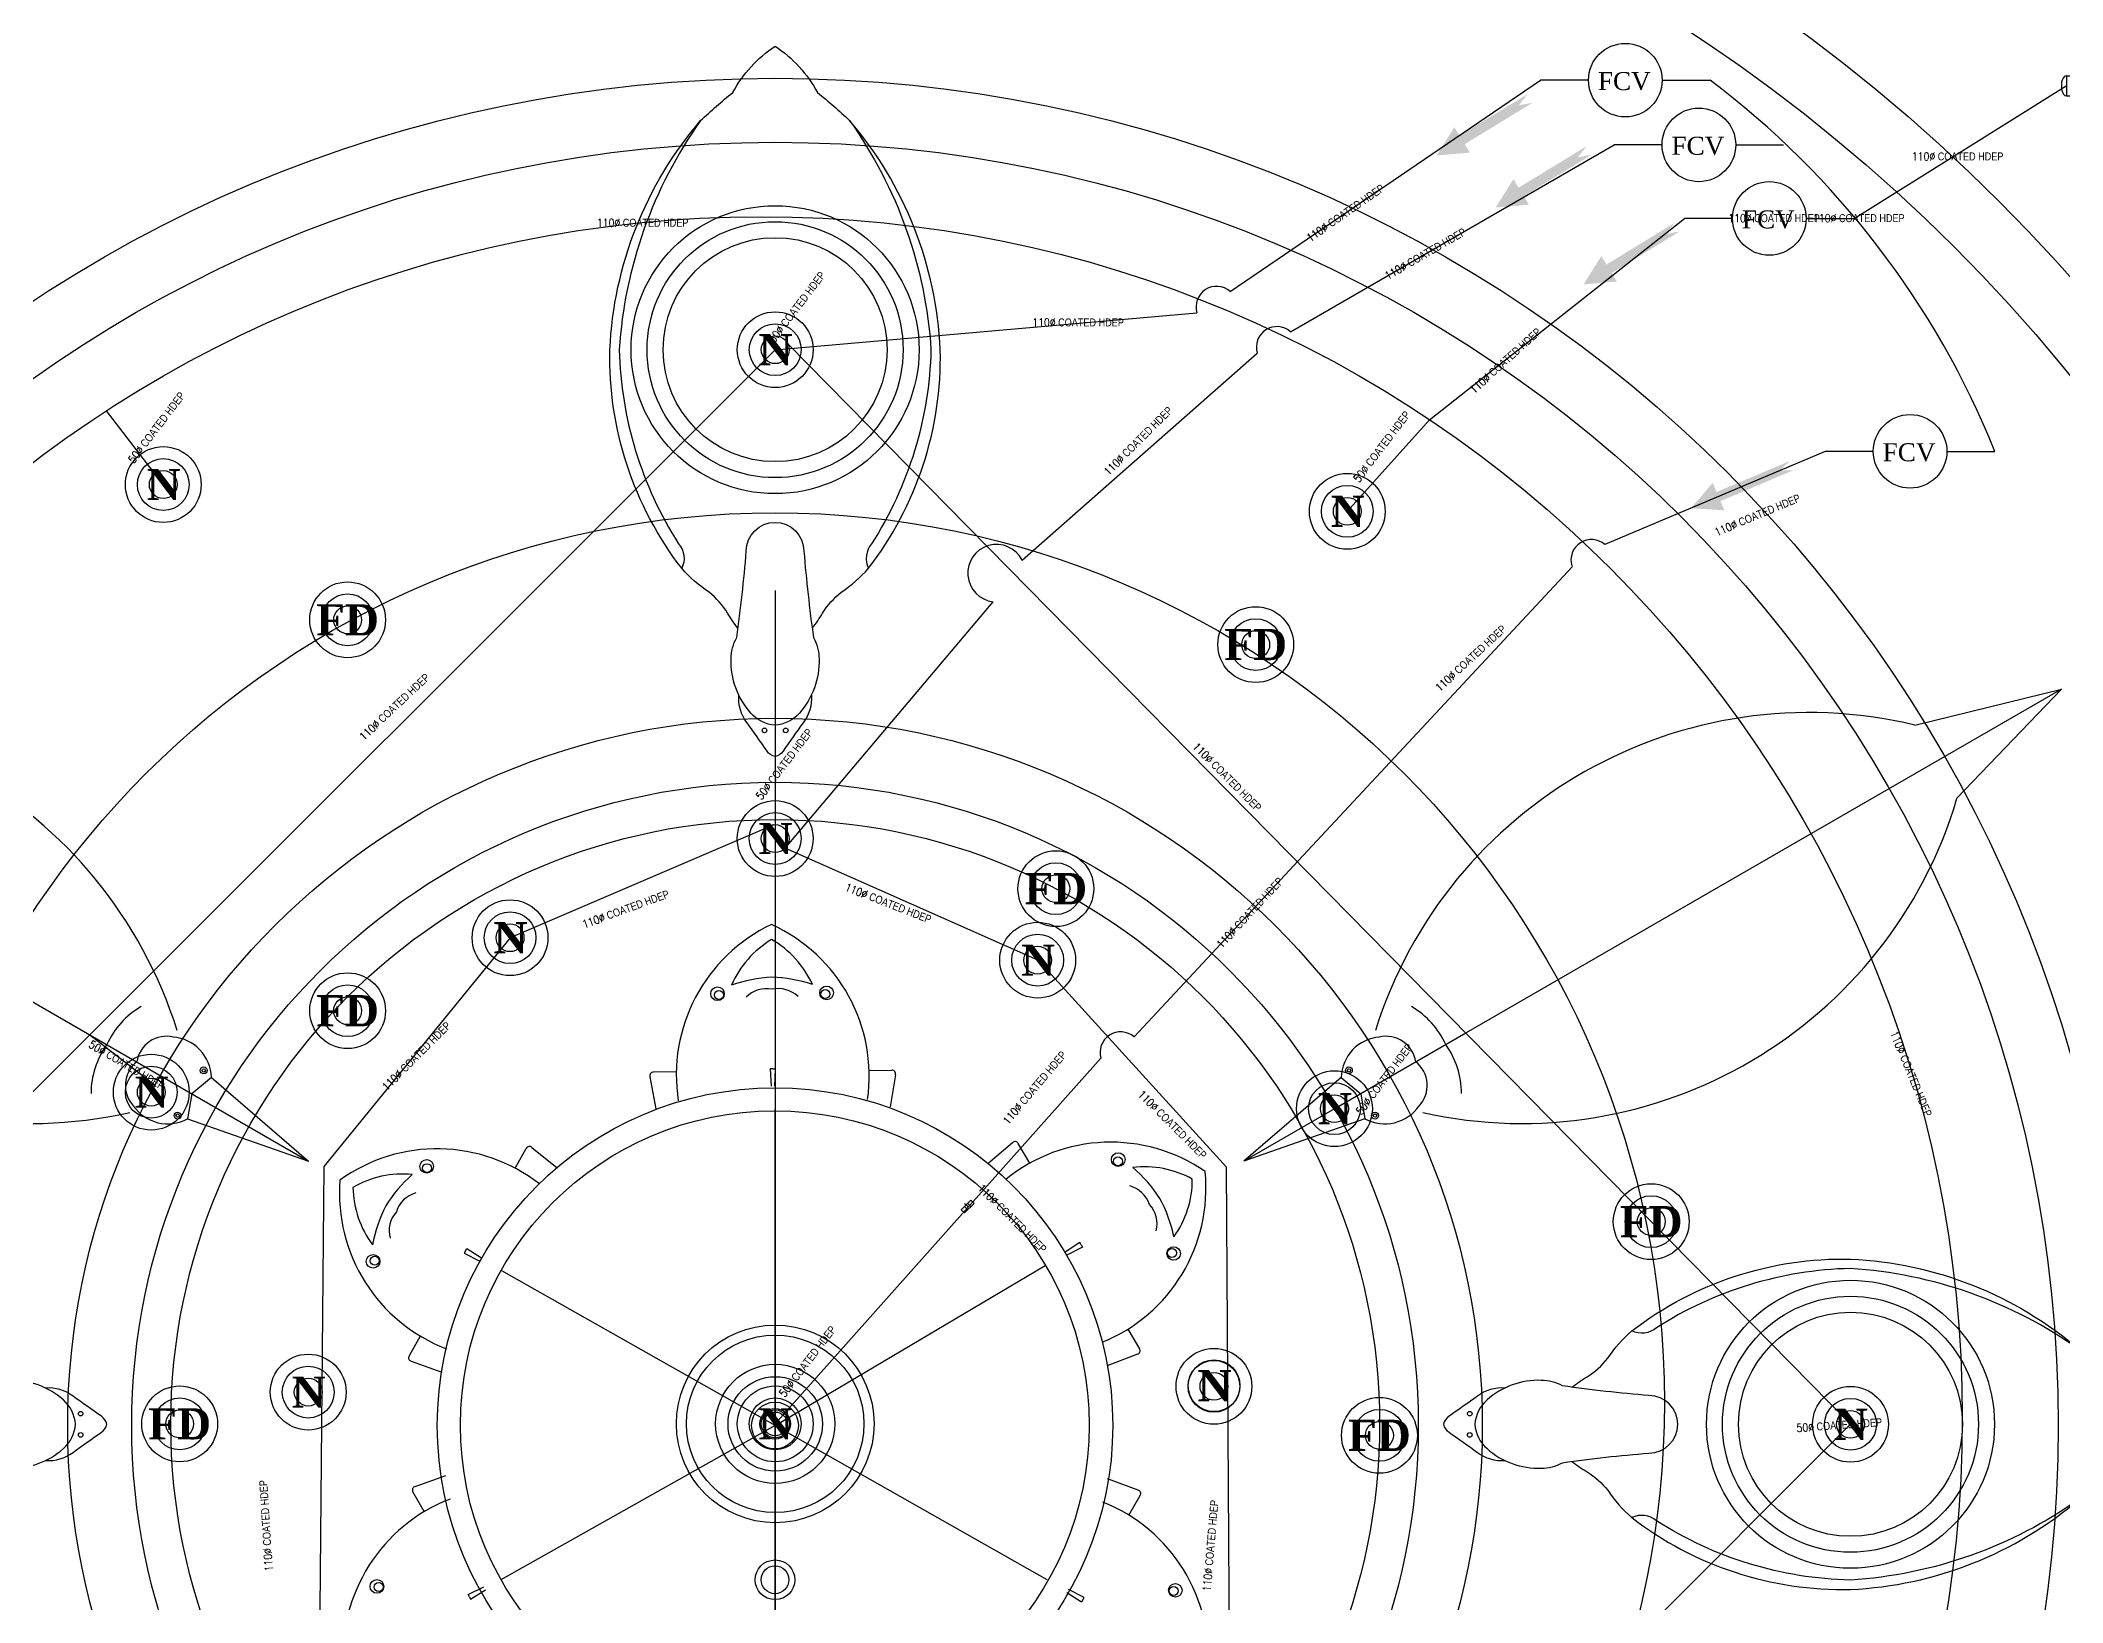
# Model space of a CAD drawing. Header units: millimetres. Extents: x -73920 to 111210, y -48963 to 87920.
# Drawn here: x -17898 to -11579, y 56162 to 61044 of the extents above; entities that cross this region are included whole.
import ezdxf
from ezdxf.lldxf.tags import DXFTag

# ---------------------------------------------------------------- set-up
doc = ezdxf.new("R2010")
doc.units = ezdxf.units.MM
doc.header["$LTSCALE"] = 100
doc.header["$MEASUREMENT"] = 0
doc.linetypes.add('DOT2', pattern=[0.125, 0, -0.125])
doc.layers.add('01. Sanitary Accessorys', color=3, linetype='Continuous', lineweight=30)
for name, color, linetype in [('boiler', 255, 'Continuous'), ('LANDSCAPE', 41, 'Continuous'), ('M-WS-HW', 1, 'HOT_WATER'), ('water', 150, 'DOT2')]:
    doc.layers.add(name, color=color, linetype=linetype)
doc.styles.add('DIM25', font='simplex.shx', dxfattribs={"width": 0.85, "height": 50})
doc.styles.add('ROMANS', font='romans.shx')
tags = doc.linetypes.add('DASHED2', pattern=[0.375, 0.25, -0.125]).pattern_tags.tags
tags[6:7] = [DXFTag(74, 4), DXFTag(75, 0), DXFTag(340, '0'), DXFTag(46, 1.0), DXFTag(50, 0.0), DXFTag(44, 0.0), DXFTag(45, 0.0)]
tags[4:5] = [DXFTag(74, 4), DXFTag(75, 0), DXFTag(340, '0'), DXFTag(46, 1.0), DXFTag(50, 0.0), DXFTag(44, 0.0), DXFTag(45, 0.0)]
doc.linetypes.add('HOT_WATER', pattern='A,25,-2,["HW",ROMANS,S=1,R=0,X=-1.5,Y=-0.5],-1', length=28)

# ---------------------------------------------------------------- blocks, each defined once
blk = doc.blocks.new('T_SEC')
at = {"color": 1}
blk.add_line((0, 0.48), (0, 0.02), dxfattribs=at)
for points, const_width in [([(0, 0.38, 1), (0, 0.12, 1)], 0.25), ([(0.19, -0.44, 0.812993), (0, 0.48, 0.812993)], 0.04), ([(0.24, -0.37, 0.744253), (0, 0.44, 0.812993)], 0.04), ([(0.37, 0.15, 0.305337), (0, 0.4, 0.744253)], 0.04), ([(0.33, 0.14, 0.302734), (0, 0.36, 0.744253)], 0.04), ([(0.3, 0.1, 0.320375), (0, 0.32, 0.744253)], 0.04), ([(0.27, 0.07, 0.344395), (0, 0.28, 0.744253)], 0.04), ([(0.33, 0.14, 0.178756), (0, 0.26, 0.48585)], 0.04), ([(0.31, 0.11, 0.178756), (0, 0.22, 0.48585)], 0.04), ([(0.28, 0.08, 0.178756), (0, 0.18, 0.48585)], 0.04), ([(0.25, 0.05, 0.178756), (0, 0.14, 0.48585)], 0.04), ([(0.34, -0.33, 0.48585), (0, 0.1, 0.48585)], 0.04), ([(0.3, -0.32, 0.48585), (0, 0.06, 0.666444)], 0.04), ([(0.19, -0.44, 0.666444), (0, 0.02, 0.666444)], 0.04)]:
    blk.add_lwpolyline(points, format="xyb", dxfattribs=dict(at, const_width=const_width))
for points in [[(0.33, -0.27, 0, 0.32, 0.16691), (0.27, 0.12, 0.32, 0.32, -0.515256)], [(0, -0.5, 0, 0.04, 0.15014), (0.19, -0.44, 0.04, 0.04, -0.307205)]]:
    blk.add_lwpolyline(points, format="xyseb", dxfattribs=at)
for centre, radius, start, end in [((0, 0.25), 0.25, 90, 270), ((0, 0), 0.5, 270, 90), ((0, -0.25), 0.25, 270, 90)]:
    blk.add_arc(centre, radius, start, end, dxfattribs=at)
blk = doc.blocks.new('steam header')
at = {"color": 7}
for p, q in [((4645906, -1434817.5, 121.7), (4645950.8, -1434817.5, 121.7)), ((4645906, -1435320, 121.7), (4645906, -1434817.5, 121.7)), ((4645950.8, -1434817.5, 121.7), (4645995.5, -1434817.5, 121.7)), ((4645995.5, -1435320, 121.7), (4645995.5, -1434817.5, 121.7)), ((4645906, -1435320, 121.7), (4645906, -1435224.4, 121.7)), ((4645906, -1435320, 121.7), (4645906, -1435296.4, 121.7)), ((4645906, -1435320, 121.7), (4645950.8, -1435320, 121.7)), ((4645950.8, -1435320, 121.7), (4645995.5, -1435320, 121.7)), ((4645995.5, -1435320, 121.7), (4645995.5, -1435296.4, 121.7))]:
    blk.add_line(p, q, dxfattribs=at)
at = {"color": 1, "elevation": 121.7}
blk.add_lwpolyline([(4645995.5, -1434981.8), (4645995.5, -1435006.4)], dxfattribs=at)
blk.add_lwpolyline([(4645995.5, -1434981.8), (4645995.5, -1435006.4)], dxfattribs=at)
blk.add_lwpolyline([(4645995.5, -1434981.8), (4645995.5, -1435006.4)], dxfattribs=at)
blk.add_lwpolyline([(4645995.5, -1434981.8), (4645995.5, -1435006.4)], dxfattribs=at)
blk.add_lwpolyline([(4645995.5, -1434981.8), (4645995.5, -1435006.4)], dxfattribs=at)
at = {"color": 7, "extrusion": (0, 0, -1)}
for start_param in [0, 1.725736]:
    blk.add_ellipse((4645950.8, -1434817.5, 121.7), major_axis=(-44.8, 0), ratio=0.5, start_param=start_param, end_param=3.141593, dxfattribs=at)
at = {"color": 7}
for start_param, end_param in [(0, 1.930345), (1.930345, 3.141593)]:
    blk.add_ellipse((4645950.8, -1435320, 121.7), major_axis=(-44.8, 0), ratio=0.5, start_param=start_param, end_param=end_param, dxfattribs=at)
at = {"layer": 'boiler', "ltscale": 10}
for centre, radius in [((4645950.8, -1434878.9, 121.7), 27.6), ((4645937.2, -1434861.4, 121.7), 3.36), ((4645950.8, -1434878.9, 121.7), 16.6), ((4645950.8, -1434878.9, 121.7), 9.23), ((4645964.2, -1434861.4, 121.7), 3.31), ((4645950.8, -1434977.2, 121.7), 27.6), ((4645937.2, -1434959.6, 121.7), 3.36), ((4645950.8, -1434977.2, 121.7), 16.6), ((4645936.8, -1434896.5), 2.5), ((4645950.8, -1434977.2, 121.7), 9.23), ((4645964.2, -1434959.6, 121.7), 3.31), ((4645964.3, -1434896.5, 121.7), 3.26), ((4645936.8, -1434994.7), 2.5), ((4645964.3, -1434994.7, 121.7), 3.26), ((4645950.8, -1435113.9, 121.7), 27.6), ((4645937.2, -1435096.3, 121.7), 3.36), ((4645950.8, -1435113.9, 121.7), 16.6), ((4645936.8, -1435131.4), 2.5), ((4645950.8, -1435113.9, 121.7), 9.23), ((4645964.2, -1435096.3, 121.7), 3.31), ((4645964.3, -1435131.4, 121.7), 3.26), ((4645950.8, -1435210.3, 121.7), 27.6), ((4645937.2, -1435192.7, 121.7), 3.36), ((4645950.8, -1435210.3, 121.7), 16.6), ((4645936.8, -1435227.8), 2.5), ((4645950.8, -1435210.3, 121.7), 9.23), ((4645964.2, -1435192.7, 121.7), 3.31), ((4645964.3, -1435227.8, 121.7), 3.26)]:
    blk.add_circle(centre, radius, dxfattribs=at)
at = {"color": 1, "xscale": 18.45089469996454, "yscale": 18.45089469996454, "zscale": 18.45089469996454}
for p in [(4645950.8, -1434878.9, 121.7), (4645950.8, -1434977.2, 121.7), (4645950.8, -1435113.9, 121.7), (4645950.8, -1435210.3, 121.7)]:
    blk.add_blockref('T_SEC', p, dxfattribs=at)

msp = doc.modelspace()

# ---------------------------------------------------------------- hatches: boundary and pattern name
for points in [[(-13234.45312161, 60849.66869878), (-13277.84378257, 60841.38846202), (-13250.6608424, 60876.2079902), (-13462.97517915, 60746.54622065), (-13479.18290087, 60773.08551361), (-13534.48919494, 60684.65341142), (-13430.55973758, 60693.4676378), (-13446.76745836, 60720.00692923)], [(-13049.89645787, 60687.05981364), (-13093.28711883, 60678.77957689), (-13066.10417865, 60713.59910507), (-13278.4185154, 60583.93733552), (-13294.62623712, 60610.47662847), (-13349.9325312, 60522.04452628), (-13246.00307383, 60530.85875267), (-13262.21079462, 60557.39804409)], [(-12775.1565107, 60447.05981364), (-12818.54717166, 60438.77957689), (-12791.36423148, 60473.59910507), (-13003.67856823, 60343.93733552), (-13019.88628995, 60370.47662847), (-13075.19258403, 60282.04452628), (-12971.26312666, 60290.85875267), (-12987.47084745, 60317.39804409)], [(-12418.45019272, 59701.42559689), (-12462.58748779, 59699.63368073), (-12430.56762712, 59730.06459104), (-12659.6795861, 59633.1251134), (-12671.7970212, 59661.7641092), (-12739.53785342, 59582.45331225), (-12635.4447173, 59575.84712509), (-12647.5621517, 59604.48611924)]]:
    msp.add_hatch(color=4).paths.add_polyline_path(points)

# ---------------------------------------------------------------- linework, layer by layer
at = {"layer": '01. Sanitary Accessorys'}
for centre, radius in [((-12944.98558039, 60920), 115.01441961), ((-12714.98558039, 60717.82181568), 115.01441961), ((-12494.98558039, 60487.82181568), 115.01441961), ((-15601.43715828, 60077.64195248), 118.45137429), ((-15601.43715828, 60077.64195248), 80.95137429), ((-15601.43715828, 60077.64195248), 80.95137429), ((-15601.43715828, 60077.64195248), 43.45137429), ((-12054.98558039, 59760), 115.01441961), ((-17513.77774685, 59656.26221161), 118.45137429), ((-17513.77774685, 59656.26221161), 80.95137429), ((-17513.77774685, 59656.26221161), 43.45137429), ((-13813.77774685, 59572.52442322), 118.45137429), ((-13813.77774685, 59572.52442322), 80.95137429), ((-13813.77774685, 59572.52442322), 43.45137429), ((-15601.62808048, 58550), 118.45137429), ((-15601.62808048, 58550), 80.95137429), ((-15601.62808048, 58550), 80.95137429), ((-15601.62808048, 58550), 43.45137429), ((-16430, 58240), 118.45137429), ((-16430, 58240), 80.95137429), ((-16430, 58240), 80.95137429), ((-16430, 58240), 43.45137429), ((-14781.23354515, 58169.9935768), 118.45137429), ((-14781.23354515, 58169.9935768), 80.95137429), ((-14781.23354515, 58169.9935768), 80.95137429), ((-14781.23354515, 58169.9935768), 43.45137429), ((-17551.33588898, 57757.47344496), 118.45137429), ((-17551.33588898, 57757.47344496), 80.95137429), ((-13853.87071233, 57705.80315716), 118.45137429), ((-17551.33588898, 57757.47344496), 43.45137429), ((-13853.87071233, 57705.80315716), 80.95137429), ((-13853.87071233, 57705.80315716), 80.95137429), ((-13853.87071233, 57705.80315716), 43.45137429), ((-17060.73002252, 56820), 118.45137429), ((-14230.50352263, 56838.16073465), 118.45137429), ((-17060.73002252, 56820), 80.95137429), ((-17060.73002252, 56820), 80.95137429), ((-14230.50352263, 56838.16073465), 80.95137429), ((-14230, 56840), 80.95137429), ((-14230.50352263, 56838.16073465), 43.45137429), ((-17060.73002252, 56820), 43.45137429), ((-15601.43715828, 56720.77237391), 118.45137429), ((-12241.23003214, 56719.4924032), 118.45137429), ((-15601.43715828, 56720.77237391), 80.95137429), ((-15601.43715828, 56720.77237391), 80.95137429), ((-15601.43715828, 56720.77237391), 43.45137429), ((-12241.23003214, 56719.4924032), 80.95137429), ((-12241.23003214, 56719.4924032), 80.95137429), ((-12241.23003214, 56719.4924032), 43.45137429)]:
    msp.add_circle(centre, radius, dxfattribs=at)
at = {"layer": '01. Sanitary Accessorys', "color": 6}
for centre, radius in [((-16937.70521094, 59233.44973936), 118.45137429), ((-16937.70521094, 59233.44973936), 80.95137429), ((-16937.70521094, 59233.44973936), 43.45137429), ((-14099.8729756, 59156.19382478), 118.45137429), ((-14099.8729756, 59156.19382478), 80.95137429), ((-14099.8729756, 59156.19382478), 43.45137429), ((-14724.44114905, 58393.35947386), 118.45137429), ((-14724.44114905, 58393.35947386), 80.95137429), ((-14724.44114905, 58393.35947386), 43.45137429), ((-16937.70521094, 58011.88358659), 118.45137429), ((-16937.70521094, 58011.88358659), 80.95137429), ((-16937.70521094, 58011.88358659), 43.45137429), ((-12863.97832362, 57352.73265563), 118.45137429), ((-12863.97832362, 57352.73265563), 80.95137429), ((-12863.97832362, 57352.73265563), 43.45137429), ((-17462.38853257, 56720.77237391), 118.45137429), ((-17462.38853257, 56720.77237391), 80.95137429), ((-17462.38853257, 56720.77237391), 43.45137429), ((-13713.21589605, 56684.85480188), 118.45137429), ((-13713.21589605, 56684.85480188), 80.95137429), ((-13713.21589605, 56684.85480188), 43.45137429), ((-15602.07244556, 56233.50048917), 62.07244556), ((-15602.07244556, 56233.50048917), 43.45137429)]:
    msp.add_circle(centre, radius, dxfattribs=at)
at = {"layer": 'LANDSCAPE', "color": 0}
for points in [[(-15834.68665793, 60793.63293364, -0.0201695103), (-15734.04791881, 60881.43524621, -0.1219330854), (-15601.75681178, 61026.5627798, -0.1219330854), (-15469.46570475, 60881.43524621, -0.0201695103), (-15368.82696563, 60793.63293364)], [(-15717.73677659, 59207.24480744, -0.0395976592), (-15750.09044347, 59254.6902199, 0.0811891049), (-15807.98205285, 59319.63843966, -0.0685083897), (-15893.5503352, 59394.50800268)], [(-15485.77684697, 59207.24480744, 0.0395976592), (-15453.42318009, 59254.6902199, -0.0811891049), (-15395.53157071, 59319.63843966, 0.0685083897), (-15309.96328836, 59394.50800268)], [(-15488.49141819, 58998.09450469, -0.185126871), (-15514.02269194, 58911.95316399, 0.0035752934), (-15576.79433941, 58823.40603259, -0.2144218854), (-15601.75681178, 58806.28891851, -0.2144218854), (-15626.71928415, 58823.40603259, 0.0035752934), (-15689.49093162, 58911.95316399, -0.185126871), (-15715.02220537, 58998.09450469, -5.4017009762)], [(-13111.78129273, 56835.47236801, -0.0395976592), (-13064.33588027, 56867.82603489, 0.0811891049), (-12999.38766051, 56925.71764428, -0.0685083897), (-12924.51809749, 57011.28592662)], [(-17881.96144733, 56606.22700961, 0.185126871), (-17795.82010664, 56631.75828336, -0.0035752934), (-17707.27297524, 56694.52993083, 0.2144218854), (-17690.15586116, 56719.4924032, 0.2144218854), (-17707.27297524, 56744.45487557, -0.0035752934), (-17795.82010664, 56807.22652304, 0.185126871), (-17881.96144733, 56832.75779679, 5.4017009762)], [(-13320.93159548, 56832.75779679, 0.185126871), (-13407.07293617, 56807.22652304, -0.0035752934), (-13495.62006757, 56744.45487557, 0.2144218854), (-13512.73718165, 56719.4924032, 0.2144218854), (-13495.62006757, 56694.52993083, -0.0035752934), (-13407.07293617, 56631.75828336, 0.185126871), (-13320.93159548, 56606.22700961, 5.4017009762)], [(-13111.78129273, 56603.51243839, 0.0395976592), (-13064.33588027, 56571.15877152, -0.0811891049), (-12999.38766051, 56513.26716213, 0.0685083897), (-12924.51809749, 56427.69887978)]]:
    msp.add_lwpolyline(points, format="xyb", dxfattribs=at)
for points in [[(-15903.39638731, 59471.41396966, -0.3000973777), (-15893.5503352, 59394.50800268, -0.1714828018), (-16117.94131537, 60077.79606803, -0.167497846), (-15834.68665793, 60793.63293364, 0.1393807645), (-16088.72172871, 60077.79606803, 0.1371064545)], [(-15300.11723625, 59471.41396966, 0.3000973777), (-15309.96328836, 59394.50800268, 0.1714828018), (-15085.57230819, 60077.79606803, 0.167497846), (-15368.82696563, 60793.63293364, -0.1393807645), (-15114.79189485, 60077.79606803, -0.1371064545)], [(-15739.06305137, 59111.41492241, -0.1275619677), (-15721.75681178, 59178.14575059, 0.0149059097), (-15691.75681178, 59448.05168082, -1), (-15511.75681178, 59448.05168082, 0.0149059097), (-15481.75681178, 59178.14575059, -0.1275619677), (-15464.45057219, 59111.41492241, -0.1899156137), (-15525.6329339, 58941.94631534, -0.1942838663), (-15601.75681178, 58904.05375827, -0.1942838663), (-15677.88068966, 58941.94631534, -0.1899156137)], [(-12847.61213051, 57021.13197873, -0.3000973777), (-12924.51809748, 57011.28592663, -0.1714828018), (-12241.23003214, 57235.67690679, -0.167497846), (-11525.39316652, 56952.42224936, 0.1393807645), (-12241.23003214, 57206.45732013, 0.1371064545)], [(-17995.28186506, 56856.79864279, 0.1275619677), (-18062.01269324, 56839.4924032, -0.0149059097), (-18331.91862347, 56809.4924032, 1), (-18331.91862347, 56629.4924032, -0.0149059097), (-18062.01269324, 56599.4924032, 0.1275619677), (-17995.28186506, 56582.18616361, 0.1899156137), (-17825.81325799, 56643.36852532, 0.1942838663), (-17787.92070092, 56719.4924032, 0.1942838663), (-17825.81325799, 56795.61628108, 0.1899156137)], [(-13207.61117775, 56582.18616361, 0.1275619677), (-13140.88034957, 56599.4924032, -0.0149059097), (-12870.97441934, 56629.4924032, 1), (-12870.97441934, 56809.4924032, -0.0149059097), (-13140.88034957, 56839.4924032, 0.1275619677), (-13207.61117775, 56856.79864279, 0.1899156137), (-13377.07978482, 56795.61628108, 0.1942838663), (-13414.97234189, 56719.4924032, 0.1942838663), (-13377.07978482, 56643.36852532, 0.1899156137)], [(-12847.61213051, 56417.85282767, 0.3000973777), (-12924.51809748, 56427.69887978, 0.1714828018), (-12241.23003214, 56203.30789962, 0.167497846), (-11525.39316652, 56486.56255705, -0.1393807645), (-12241.23003214, 56232.52748627, -0.1371064545)]]:
    msp.add_lwpolyline(points, format="xyb", close=True, dxfattribs=at)
for centre, radius in [((-15602.0723496, 56715.6344058), 6497.92754515), ((-15602.07244556, 56717.4313627), 6316.20420353), ((-15602.0723496, 56715.6344058), 5410.21648926), ((-15602.0723496, 56715.6344058), 5210.21648926), ((-15602.06994548, 56715.62998799), 4210.21648925), ((-15602.06994548, 56715.62998799), 4010.21648928), ((-15601.75681178, 60077.79606803), 450), ((-15601.75681178, 60077.79606803), 400), ((-15601.75681178, 60077.79606803), 350), ((-15634.89959088, 58887.88963665), 7.16654732), ((-15568.61403268, 58887.88963665), 7.16654732), ((-12241.23003214, 56719.4924032), 450), ((-12241.23003214, 56719.4924032), 400), ((-12241.23003214, 56719.4924032), 350), ((-17771.7565793, 56752.6351823), 7.16654732), ((-13431.13646351, 56752.63518231), 7.16654732), ((-17771.7565793, 56686.3496241), 7.16654732), ((-13431.13646351, 56686.34962411), 7.16654732)]:
    msp.add_circle(centre, radius, dxfattribs=at)
at = {"layer": 'LANDSCAPE'}
msp.add_circle((-15602.0723496, 56715.6344058), 72.96913137, dxfattribs=at)
at = {"layer": 'M-WS-HW', "color": 4, "ltscale": 1.5}
for p, q in [((-13060, 60920), (-13209.91449453, 60920)), ((-12829.97116078, 60920), (-12680.05666625, 60920)), ((-12830, 60717.82181568), (-12979.91449453, 60717.82181568)), ((-12599.97116078, 60717.82181568), (-12450.05666625, 60717.82181568)), ((-12610, 60487.82181568), (-12759.91449453, 60487.82181568)), ((-12379.97116078, 60487.82181568), (-12230.05666625, 60487.82181568)), ((-12170, 59760), (-12319.91449453, 59760)), ((-11939.97116078, 59760), (-11790.05666625, 59760))]:
    msp.add_line(p, q, dxfattribs=at)
at = {"layer": 'water', "color": 4, "linetype": 'ByBlock', "lineweight": 25}
for p, q in [((-14180, 60260), (-13209.91449453, 60920)), ((-12230.05666625, 60487.82181568), (-11566.72657443, 60902.48884517)), ((-13991.59692344, 60134.05524384), (-12979.91449453, 60717.82181568)), ((-13556.4152842, 59858.43590431), (-12759.91449453, 60487.82181568)), ((-15601.43715828, 60077.64195248), (-14283.65103954, 60193.25255302)), ((-15562.29737257, 60096.51254078), (-12241.23003214, 56719.4924032)), ((-15601.75681178, 60077.79606803), (-18961.66301067, 56719.4924032)), ((-14830, 59420), (-14095.24796297, 60067.30779686)), ((-17513.77774685, 59656.26221161), (-17691.65790454, 59886.28157529)), ((-13813.77774685, 59572.52442322), (-13556.4152842, 59858.43590431)), ((-12319.91449453, 59760), (-13008.43593527, 59468.67994359)), ((-13110, 59400), (-14480, 57930)), ((-15570.19526438, 58520), (-14920, 59290)), ((-15605.72352756, 58593.25793848), (-16430, 58240)), ((-14781.23354515, 58169.9935768), (-15570.19526438, 58520)), ((-16430, 58240), (-17011.70284457, 57525.12948999)), ((-14190.99197547, 57522.83726804), (-14780, 58170)), ((-17743.70643259, 57936.86806718), (-17538.38273667, 57778.40627388)), ((-13443.50440092, 57942.02249311), (-13852.63716719, 57705.80958037)), ((-14583.65103954, 57863.25255302), (-15601.43715828, 56720.77237391)), ((-17011.70284457, 57525.12948999), (-17026.56893112, 55920.28533381)), ((-14181.31345922, 55917.72502189), (-14190.99197547, 57522.83726804)), ((-15020, 57390), (-14990, 57420)), ((-15010, 57380), (-15020, 57390)), ((-15010, 57380), (-14980, 57410)), ((-15010, 57410), (-15000, 57400)), ((-15010, 57400), (-15000, 57390)), ((-15000, 57410), (-14990, 57400)), ((-14990, 57420), (-14980, 57410)), ((-14980, 57410), (-14990, 57420)), ((-12241.23003214, 56719.4924032), (-15602.07244556, 53357.36308949))]:
    msp.add_line(p, q, dxfattribs=at)
at = {"layer": 'water', "color": 0, "linetype": 'ByBlock'}
for p, q in [((-15602.07244556, 59325.13796811), (-15602.07244556, 55161.13187489)), ((-15910.75546902, 57820.46887469), (-15981.7156264, 57819.89445192)), ((-15307.88753649, 57825.34909314), (-15236.92737911, 57825.92351591)), ((-15992.92148503, 57805.71519096), (-15974.81115442, 57705.78208154)), ((-15225.49344169, 57811.9275242), (-15241.98358709, 57711.71432378)), ((-16414.29316319, 57519.98406459), (-16379.41835996, 57581.78553703)), ((-16361.58560262, 57584.72074994), (-16282.93124029, 57520.47044473)), ((-14859.70804621, 57599.49993736), (-14937.08279253, 57533.71423173)), ((-14805.73673652, 57535.81302269), (-14841.82098003, 57596.91622446)), ((-16569.2503178, 57261.29923992), (-16573.32604074, 57254.07667073)), ((-16573.32604074, 57254.07667073), (-16524.41629979, 57229.67798725)), ((-16569.2503178, 57261.29923992), (-16565.17459486, 57268.52180911)), ((-16565.17459486, 57268.52180911), (-16519.00519681, 57239.26697702)), ((-14649.9359867, 57287.36866532), (-14695.52073689, 57257.21092891)), ((-14641.50185285, 57273.08673692), (-14689.92197964, 57247.73028138)), ((-14645.71891977, 57280.22770112), (-14649.9359867, 57287.36866532)), ((-14645.71891977, 57280.22770112), (-14641.50185285, 57273.08673692)), ((-15602.07244556, 56715.63381423), (-16455.44622077, 57198.99339213)), ((-15602.07457691, 56715.63261557), (-14757.87718636, 57215.9292072)), ((-14499.16986734, 57016.6884564), (-14463.08562383, 56955.58525462)), ((-16710.58479074, 56994.92708478), (-16745.45959397, 56933.12561233)), ((-14469.46003356, 56938.6740273), (-14564.42961123, 56902.682504)), ((-16738.75362189, 56916.34310217), (-16643.09415645, 56882.22745906)), ((-15602.07244556, 56715.63381423), (-16459.36006445, 56233.50048917)), ((-15602.07457691, 56715.63261557), (-14753.06390113, 56233.9568924)), ((-15602.07244556, 56720.77237391), (-15602.07244556, 55161.13187489)), ((-16726.73327263, 56525.14250411), (-16631.07380718, 56559.25814722)), ((-16698.56444148, 56446.55852151), (-16733.43924471, 56508.35999395)), ((-14467.370716, 56514.02617368), (-14562.68985234, 56549.08145405)), ((-14496.3114496, 56435.72317688), (-14460.83020844, 56497.17848928)), ((-16561.30569148, 56187.40893555), (-16512.39595053, 56211.80761903)), ((-16557.22996853, 56180.18636636), (-16561.30569148, 56187.40893555)), ((-16557.22996853, 56180.18636636), (-16553.15424559, 56172.96379718)), ((-16553.15424559, 56172.96379718), (-16506.98484755, 56202.21862926)), ((-14644.4067771, 56163.57253436), (-14690.28607242, 56193.28025688)), ((-14636.11358573, 56177.93676318), (-14684.78087577, 56202.81553717)), ((-14640.26018142, 56170.75464877), (-14636.11358573, 56177.93676318)), ((-14640.26018142, 56170.75464877), (-14644.4067771, 56163.57253436))]:
    msp.add_line(p, q, dxfattribs=at)
at = {"layer": 'water', "color": 0, "linetype": 'ByBlock', "lineweight": 25}
for p, q in [((-19614.42107658, 59016.92567046), (-17059.49647737, 57541.83926535)), ((-11581.71748452, 59016.92567046), (-14136.64208373, 57541.83926535)), ((-12040.36710388, 58904.51633928), (-11581.71748452, 59016.92567046)), ((-11908.39163063, 58675.92811425), (-11581.71748452, 59016.92567046)), ((-17363.1477864, 57803.28973066), (-17424.78757438, 57752.37571605)), ((-17363.1477864, 57803.28973066), (-17059.49647737, 57541.83926535)), ((-17437.74487668, 57674.08378021), (-17059.49647737, 57541.83926535)), ((-15602.07244556, 52100.31702392), (-15602.07244556, 56717.4313627)), ((-15602.0723496, 56715.6344058), (-15602.0723496, 55065.72913168))]:
    msp.add_line(p, q, dxfattribs=at)
at = {"layer": 'water', "color": 40, "linetype": 'ByBlock'}
for p, q in [((-15609.38481175, 57830.72973313), (-15617.67773142, 57830.66260192)), ((-15617.67773142, 57830.66260192), (-15614.44796459, 57776.10046191)), ((-15609.38481175, 57830.72973313), (-15601.09189209, 57830.79686435)), ((-15601.09189209, 57830.79686435), (-15603.43793204, 57776.18958817)), ((-15602.0668726, 56720.77291993), (-15602.07244556, 57703.14452145))]:
    msp.add_line(p, q, dxfattribs=at)
at = {"layer": 'water', "color": 2, "linetype": 'ByBlock', "lineweight": 25}
for p, q in [((-13832.9907747, 57803.28973066), (-14136.64208373, 57541.83926535)), ((-13832.9907747, 57803.28973066), (-13771.35098672, 57752.37571605)), ((-17424.78757438, 57752.37571605), (-17437.74487668, 57674.08378021)), ((-13771.35098672, 57752.37571605), (-13758.39368442, 57674.08378021)), ((-13758.39368442, 57674.08378021), (-14136.64208373, 57541.83926535))]:
    msp.add_line(p, q, dxfattribs=at)
at = {"layer": 'water', "color": 4, "linetype": 'ByBlock', "lineweight": 25}
msp.add_circle((-15645.12895613, 56740.02145934), 3753.29634507, dxfattribs=at)
at = {"layer": 'water', "color": 6, "linetype": 'ByBlock', "lineweight": 25}
for centre, radius in [((-15602.0672574, 56788.603537), 2779.29471891), ((-15601.43715828, 56720.77237391), 1888.56284172), ((-15601.43715828, 56720.77237391), 5.1770826)]:
    msp.add_circle(centre, radius, dxfattribs=at)
at = {"layer": 'water', "color": 0, "linetype": 'DASHED2', "ltscale": 0.5}
for radius in [2210.21648928, 2010.21648929]:
    msp.add_circle((-15602.0723496, 56715.6344058), radius, dxfattribs=at)
at = {"layer": 'water', "color": 0, "linetype": 'ByBlock'}
for centre, radius in [((-15781.73665799, 58064.86241729), 21.30273804), ((-15777.4315131, 58061.20035568), 13.98392571), ((-15440.8459139, 58067.62192929), 21.30273804), ((-15445.09120968, 58063.89065183), 13.98392571), ((-15602.0723496, 56715.6344058), 1055.44376851), ((-15602.75379317, 56716.88662829), 982.38142672), ((-14529.59499693, 57546.75820075), 21.30273804), ((-16690.59681825, 57525.49291796), 21.30273804), ((-16689.47841384, 57519.95268879), 13.98392571), ((-14530.60415835, 57541.19703532), 13.98392571), ((-14356.24723285, 57253.22001414), 21.30273804), ((-14361.60441426, 57255.0215621), 13.98392571), ((-16858.13446278, 57228.60025727), 21.30273804), ((-16852.81377153, 57230.50688056), 13.98392571), ((-15601.43715828, 56720.77237391), 308.91430003), ((-15601.43715828, 56720.77237391), 277.38419107), ((-15601.43715828, 56720.77237391), 186.09155337), ((-15601.43715828, 56720.77237391), 147.47453435), ((-16846.11411352, 56212.88534901), 21.30273804), ((-16840.79342227, 56210.97872572), 13.98392571), ((-14351.06826454, 56200.60942897), 21.30273804), ((-14356.40745936, 56198.75525358), 13.98392571)]:
    msp.add_circle(centre, radius, dxfattribs=at)
at = {"layer": 'water', "color": 0, "linetype": 'ByBlock', "lineweight": 25}
for radius in [10.72272373, 5.24434264]:
    msp.add_circle((-17387.46103637, 57825.46573507), radius, dxfattribs=at)
at = {"layer": 'water', "color": 2, "linetype": 'ByBlock', "lineweight": 25}
for centre, radius in [((-13808.67752473, 57825.46573507), 10.72272373), ((-13808.67752473, 57825.46573507), 5.24434264), ((-17469.10648483, 57684.05167013), 10.72272373), ((-13727.03207627, 57684.05167013), 10.72272373), ((-17469.10648483, 57684.05167013), 5.24434264), ((-13727.03207627, 57684.05167013), 5.24434264)]:
    msp.add_circle(centre, radius, dxfattribs=at)
at = {"layer": 'water', "color": 40, "linetype": 'ByBlock'}
for radius in [47.74411471, 47.74411471, 47.74411471, 36.95625506]:
    msp.add_circle((-15601.43715828, 56720.77237391), radius, dxfattribs=at)
at = {"layer": 'water', "color": 4, "linetype": 'ByBlock', "lineweight": 25}
for centre, radius, start, end in [((-14322.55633699, 58738.38387331), 2730.79733642, 21.96926032016, 53.02456489774), ((-14222.16607294, 60211.62627651), 64.17160456, 48.9222136356, 196.6378696912), ((-14033.76299638, 60085.68152035), 64.17160456, 48.9222136356, 196.6378696912), ((-14910, 59379.23076923), 89.78936561, 27.0040907028, 263.6056022348), ((-13050.60200821, 59420.3062201), 64.17160456, 48.9222136356, 196.6378696912), ((-14522.16607294, 57881.62627651), 64.17160456, 48.9222136356, 196.6378696912)]:
    msp.add_arc(centre, radius, start, end, dxfattribs=at)
at = {"layer": 'water', "color": 0, "linetype": 'ByBlock', "lineweight": 25}
for centre, radius, start, end in [((-18824.96485062, 57523.24713434), 1420.33011215, 17.48761208434, 103.46835351905), ((-12371.17371048, 57523.24713434), 1420.33011215, 76.53164648095, 162.51238791566), ((-17926.12940623, 59080.07579167), 1420.33011215, 196.53164648089, 282.51238791562), ((-13270.00915487, 59080.07579167), 1420.33011215, 257.48761208438, 343.46835351911), ((-17451.44886631, 57798.19003502), 261.91718385, 120.0732940131, 155.7036351459), ((-17477.47895065, 57753.10460641), 261.91718385, 144.2963648542, 179.9267059867), ((-17503.81264611, 57838.28342717), 93.74812978, 76.6401642694, 171.638854708), ((-17493.86634543, 57799.40083981), 130.77639369, 1.7040528383, 85.3342726899), ((-17538.38273667, 57778.40627388), 93.74812978, 128.3611452919, 223.3598357304), ((-17499.73627793, 57789.2338185), 130.77639369, 214.6657273101, 298.2959471619)]:
    msp.add_arc(centre, radius, start, end, dxfattribs=at)
at = {"layer": 'water', "color": 0, "linetype": 'ByBlock'}
for centre, radius, start, end in [((-15390.75531092, 57811.18465725), 519.87999662, 115.312295865, 188.9713407321), ((-15827.66924707, 57807.6478371), 519.87999662, 351.9562581582, 65.6153030254), ((-15454.91287304, 57970.42017985), 307.65286668, 120.8454256787, 156.7573970396), ((-15766.0979483, 57967.90113536), 307.65286668, 24.1702018508, 60.0821732115), ((-15594.69255766, 57693.68831328), 423.00920534, 92.3038334358, 109.7446550088), ((-15629.54446786, 57991.54365628), 89.18943429, 78.2576804943, 134.9920246453), ((-15621.85658408, 57693.46842037), 423.00920534, 71.1829438817, 88.6237654544), ((-15591.83120573, 57991.8489453), 89.18943429, 45.9355742452, 102.669918396), ((-15982.21303317, 57808.76993104), 11.13563551, 87.4398592561, 195.9215618313), ((-15236.24994324, 57814.80850539), 11.13563551, 345.0060370585, 93.4877396344), ((-16658.05281195, 57060.56313042), 519.87999662, 52.0562581583, 125.7153030254), ((-16369.4451, 57576.83210751), 11.13563551, 45.1060370588, 153.5877396343), ((-14552.98332781, 57081.27801248), 519.87999662, 55.412295865, 129.071340732), ((-14851.69482991, 57591.76748997), 11.13563551, 27.539859256, 136.0215618315), ((-14775.16024298, 57457.50097173), 519.87999662, 292.0562581584, 5.7153030251), ((-14447.3961955, 57216.64234281), 307.65286668, 60.9454256786, 96.8573970395), ((-14756.91217566, 57198.78893312), 423.00920534, 32.4038334359, 49.8446550089), ((-16443.32262934, 57441.08546271), 519.87999662, 175.4122958651, 249.071340732), ((-16766.28333766, 57193.82339359), 307.65286668, 84.2702018508, 120.1821732117), ((-16613.34514433, 57464.84443644), 307.65286668, 180.9454256786, 216.8573970392), ((-16456.4759576, 57182.06441948), 423.00920534, 131.2829438816, 148.7237654545), ((-16700.17378162, 57356.83235582), 89.18943429, 106.0355742454, 162.7699183958), ((-14516.70080971, 57378.31876538), 89.18943429, 18.3576804942, 75.092024645), ((-14605.63820691, 57484.60122487), 307.65286668, 324.2702018511, 0.1821732115), ((-16443.12564792, 57205.72243959), 423.00920534, 152.4038334359, 169.8446550086), ((-16718.70872637, 57323.98666865), 89.18943429, 138.3576804945, 195.0920246452), ((-14497.52308259, 57345.84418879), 89.18943429, 346.0355742452, 42.7699183961), ((-14770.72546723, 57222.17965051), 423.00920534, 11.2829438819, 28.7237654546), ((-14472.36204961, 56949.4248729), 11.13563551, 285.1060370585, 33.5877396341), ((-16736.06373417, 56927.14897475), 11.13563551, 147.539859256, 256.0215618317), ((-16724.0433849, 56514.33663153), 11.13563551, 103.9784381683, 212.460140744), ((-14470.16680326, 56503.24729275), 11.13563551, 326.9760598109, 75.4577623866), ((-16431.30228008, 56000.40014357), 519.87999662, 110.928659268, 184.5877041349), ((-14767.95086926, 55992.21625832), 519.87999662, 354.8484964197, 68.507541287)]:
    msp.add_arc(centre, radius, start, end, dxfattribs=at)
at = {"layer": 'water', "color": 2, "linetype": 'ByBlock', "lineweight": 25}
for centre, radius, start, end in [((-13744.68969479, 57798.19003502), 261.91718385, 24.2963648541, 59.9267059869), ((-13702.27221566, 57799.40083981), 130.77639369, 94.6657273101, 178.2959471617), ((-13692.32591499, 57838.28342717), 93.74812978, 8.361145292, 103.3598357306), ((-13718.65961045, 57753.10460641), 261.91718385, 0.0732940133, 35.7036351458), ((-13657.75582442, 57778.40627388), 93.74812978, 316.6401642696, 51.6388547081), ((-13696.40228317, 57789.2338185), 130.77639369, 241.7040528381, 325.3342726899)]:
    msp.add_arc(centre, radius, start, end, dxfattribs=at)

# ---------------------------------------------------------------- block references
at = {"layer": '01. Sanitary Accessorys', "color": 4, "xscale": 0.7031250001091394, "yscale": 0.7031250001091394, "zscale": 0.7031250001091394, "rotation": 270}
msp.add_blockref('steam header', (997642.68037181, 3327586.62360155, -85.58689966), dxfattribs=at)

# ---------------------------------------------------------------- texts
at = {"layer": '01. Sanitary Accessorys', "attachment_point": 5}
for s, insert, char_height, width in [('{\\fTimes New Roman|b0|i0|c0|p18;FCV}', (-12948.00594342, 60916.56641638), 56.25, 172.5788829307), ('{\\fTimes New Roman|b0|i0|c0|p18;FCV}', (-12718.00594342, 60714.38823205), 56.25, 172.5788829307), ('{\\fTimes New Roman|b0|i0|c0|p18;FCV}', (-12498.00594342, 60484.38823205), 56.25, 172.5788829307), ('{\\fBookman Old Style|b1|i0|c0|p18;N}', (-15600.20361313, 60077.64837568), 97.5, 1046.9215991502), ('{\\fTimes New Roman|b0|i0|c0|p18;FCV}', (-12058.00594342, 59756.56641638), 56.25, 172.5788829307), ('{\\fBookman Old Style|b1|i0|c0|p18;N}', (-17512.54420171, 59656.26863482), 97.5, 1046.9215991502), ('{\\fBookman Old Style|b1|i0|c0|p18;N}', (-13812.54420171, 59572.53084643), 97.5, 1046.9215991502), ('{\\fBookman Old Style|b1|i0|c0|p18;N}', (-15600.39453533, 58550.0064232), 97.5, 1046.9215991502), ('{\\fBookman Old Style|b1|i0|c0|p18;N}', (-16428.76645485, 58240.0064232), 97.5, 1046.9215991502), ('{\\fBookman Old Style|b1|i0|c0|p18;N}', (-14780, 58170), 97.5, 1046.9215991502), ('{\\fBookman Old Style|b1|i0|c0|p18;N}', (-17550.10234384, 57757.47986817), 97.5, 1046.9215991502), ('{\\fBookman Old Style|b1|i0|c0|p18;N}', (-13852.63716719, 57705.80958037), 97.5, 1046.9215991502), ('{\\fBookman Old Style|b1|i0|c0|p18;N}', (-14228.76645485, 56840.0064232), 97.5, 1046.9215991502), ('{\\fBookman Old Style|b1|i0|c0|p18;N}', (-17059.49647737, 56820.0064232), 97.5, 1046.9215991502), ('{\\fBookman Old Style|b1|i0|c0|p18;N}', (-15600.20361313, 56720.77879711), 97.5, 1046.9215991502), ('{\\fBookman Old Style|b1|i0|c0|p18;N}', (-12239.99648699, 56719.49882641), 97.5, 1046.9215991502)]:
    msp.add_mtext(s, dxfattribs=dict(at, insert=insert, char_height=char_height, width=width))
at = {"layer": '01. Sanitary Accessorys', "color": 6, "char_height": 97.5, "width": 1046.9215991502, "attachment_point": 5}
for insert in [(-16937.70521094, 59233.44973936), (-14099.8729756, 59156.19382478), (-14724.44114905, 58393.35947386), (-16937.70521094, 58011.88358659), (-12863.97832362, 57352.73265563), (-17462.38853257, 56720.77237391), (-13713.21589605, 56684.85480188)]:
    msp.add_mtext('{\\fBookman Old Style|b1|i0|c0|p18;FD}', dxfattribs=dict(at, insert=insert))
at = {"layer": 'water', "color": 0, "linetype": 'ByBlock', "lineweight": 25, "char_height": 25, "attachment_point": 1, "style": 'DIM25'}
for insert in [(-12049.33697277, 60694.31151993), (-16158.60732899, 60486.97025074), (-12622.98558039, 60501.32181568), (-12358.05666625, 60501.32181568), (-14798, 60175.45476786)]:
    msp.add_mtext_dynamic_manual_height_columns('{\\C4;110Ø\\fMS Shell Dlg 2|b0|i0|c0|p0; COATED HDEP\\C0; }', width=338, gutter_width=250, heights=[0], dxfattribs=dict(at, insert=insert))
for s, insert, rotation in [('{\\C4;110Ø\\fMS Shell Dlg 2|b0|i0|c0|p0; COATED HDEP\\C0; }', (-13944.19934663, 60433.88454069), 34.6951535312), ('{\\C4;110Ø\\fMS Shell Dlg 2|b0|i0|c0|p0; COATED HDEP\\C0; }', (-13699.95996669, 60316.76893564), 29.9860426388), ('{\\C4;50Ø\\fMS Shell Dlg 2|b0|i0|c0|p0; COATED HDEP\\C0; }', (-15624.42419732, 60111.63962247), 52.7651660184), ('{\\C4;110Ø\\fMS Shell Dlg 2|b0|i0|c0|p0; COATED HDEP\\C0; }', (-13434.48940633, 59956.51186986), 42.0862000804), ('{\\C4;50Ø\\fMS Shell Dlg 2|b0|i0|c0|p0; COATED HDEP\\C0; }', (-17625.42612541, 59735.42631937), 52.7651660184), ('{\\C4;110Ø\\fMS Shell Dlg 2|b0|i0|c0|p0; COATED HDEP\\C0; }', (-14577.33988079, 59700.33778874), 45), ('{\\C4;50Ø\\fMS Shell Dlg 2|b0|i0|c0|p0; COATED HDEP\\C0; }', (-13796.65761289, 59675.68926731), 52.7651660184), ('{\\C4;110Ø\\fMS Shell Dlg 2|b0|i0|c0|p0; COATED HDEP\\C0; }', (-12668.88588265, 59517.53846154), 22.619864948), ('{\\C4;110Ø\\fMS Shell Dlg 2|b0|i0|c0|p0; COATED HDEP\\C0; }', (-13541.66028343, 59025.5557057), 42.7093899574), ('{\\C4;110Ø\\fMS Shell Dlg 2|b0|i0|c0|p0; COATED HDEP\\C0; }', (-16904.16422982, 58872.65797932), 43.1821960242), ('{\\C4;50Ø\\fMS Shell Dlg 2|b0|i0|c0|p0; COATED HDEP\\C0; }', (-15664.1992703, 58683.57762247), 52.7651660184), ('{\\C4;110Ø\\fMS Shell Dlg 2|b0|i0|c0|p0; COATED HDEP\\C0; }', (-14281.39796454, 58852.53676191), 315), ('{\\C4;110Ø\\fMS Shell Dlg 2|b0|i0|c0|p0; COATED HDEP\\C0; }', (-16207.32690273, 58292.33272092), 19.9831065219), ('{\\C4;110Ø\\fMS Shell Dlg 2|b0|i0|c0|p0; COATED HDEP\\C0; }', (-15377.05506379, 58411.56390544), 338.6293777307), ('{\\C4;110Ø\\fMS Shell Dlg 2|b0|i0|c0|p0; COATED HDEP\\C0; }', (-14224.73359246, 58222.23318709), 47.0166238746), ('{\\C4;110Ø\\fMS Shell Dlg 2|b0|i0|c0|p0; COATED HDEP\\C0; }', (-16832.56990666, 57777.67766953), 45), ('{\\C4;50Ø\\fMS Shell Dlg 2|b0|i0|c0|p0; COATED HDEP\\C0; }', (-17736.51504073, 57920.85420858), 329.372292724), ('{\\C4;110Ø\\fMS Shell Dlg 2|b0|i0|c0|p0; COATED HDEP\\C0; }', (-14892.78543224, 57670.03430847), 49.7873681846), ('{\\C4;50Ø\\fMS Shell Dlg 2|b0|i0|c0|p0; COATED HDEP\\C0; }', (-13789.15890101, 57699.17875182), 52.7651660184), ('{\\C4;110Ø\\fMS Shell Dlg 2|b0|i0|c0|p0; COATED HDEP\\C0; }', (-12095.16343392, 57951.90010498), 292.5205656029), ('{\\C4;110Ø\\fMS Shell Dlg 2|b0|i0|c0|p0; COATED HDEP\\C0; }', (-14452.75680314, 57765.95324987), 315), ('{\\C4;110Ø\\fMS Shell Dlg 2|b0|i0|c0|p0; COATED HDEP\\C0; }', (-14952.76942349, 57472.60896877), 315), ('{\\C4;50Ø\\fMS Shell Dlg 2|b0|i0|c0|p0; COATED HDEP\\C0; }', (-15591.45012986, 56816.84833706), 52.7651660184), ('{\\C4;50Ø\\fMS Shell Dlg 2|b0|i0|c0|p0; COATED HDEP\\C0; }', (-12410.68966975, 56720.31776417), 3.9510911841), ('{\\C4;110Ø\\fMS Shell Dlg 2|b0|i0|c0|p0; COATED HDEP\\C0; }', (-17196.16375275, 56258.88926644), 93.576334375), ('{\\C4;110Ø\\fMS Shell Dlg 2|b0|i0|c0|p0; COATED HDEP\\C0; }', (-14265.5434851, 56198.74983326), 85.1009075462)]:
    msp.add_mtext_dynamic_manual_height_columns(s, width=338, gutter_width=250, heights=[0], dxfattribs=dict(at, insert=insert, rotation=rotation))

doc.saveas('drawing.dxf')
